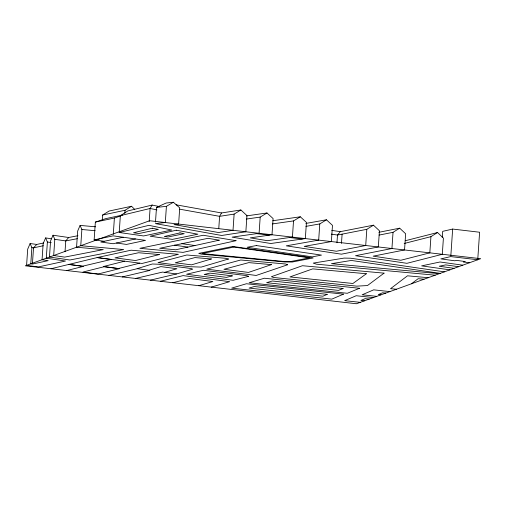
<?xml version="1.0" encoding="UTF-8"?>
<svg xmlns="http://www.w3.org/2000/svg" width="506" height="506" viewBox="0 0 506 506"><rect width="100%" height="100%" fill="white"/><g stroke="black" fill="none" stroke-linecap="round" stroke-linejoin="round"><path stroke-width="0.76" d="M43.661 242.95L36.742 244.449L30.12 243.531L31.878 247.63L30.777 263.822L32.416 264.05L48.178 260.634L42.061 259.73L43.168 243.538L45.61 237.915L51.568 238.794M32.466 263.278L33.523 247.858L36.742 244.449M45.61 237.915L47.387 242.007L46.286 258.199L65.489 261.039L38.197 266.953L26.59 265.34L27.691 249.148L30.12 243.531M77.924 235.714L68.677 237.51L53.016 235.227L54.793 239.325L53.687 255.517L64.66 257.111L103.262 249.622L76.564 247.225L77.671 231.027L80.1 225.41L95.564 226.802M65.027 251.716L65.761 240.919L68.677 237.51M80.1 225.41L81.864 229.509L80.764 245.701L123.666 249.559L69.828 260.002L49.474 257.042L50.581 240.85L53.016 235.227M104.173 241.292L94.141 239.888L95.356 222.096L105.716 218.643L122.471 215.082M102.282 220.42L102.648 215.025L109.125 211.027L131.528 206.265L134.697 209.383M113.287 234.297L114.394 218.048L120.314 216.075M119.214 232.501L148.941 225.341L171.781 230.021L143.577 235.948L119.214 232.501L120.358 215.651L127.841 210.92L152.135 205.063L159.719 206.619M124.843 213.342L125.052 210.262L131.528 206.265M149.2 221.508L150.086 208.485L152.135 205.063M155.487 222.058L156.487 207.409L166.132 203.026L173.394 202.248L179.719 207.871L178.612 224.063L174.013 224.556L218.503 232.532L233.019 230.3L234.126 214.108L240.869 209.984L246.953 215.575L245.853 231.767L221.679 235.48L155.38 223.601L165.31 222.539L166.411 206.347L173.394 202.248M218.763 228.674L219.604 216.334L221.527 212.956L240.869 209.984M300.311 216.796L293.524 220.913L292.424 237.105L267.389 240.685L250.293 237.864L271.994 234.765L273.101 218.573L266.978 212.975L260.192 217.093L259.085 233.285L232.096 237.143L270.805 243.519L305.333 238.585L306.434 222.393L300.311 216.796L272.823 220.724M373.453 225.176L366.812 229.313L365.712 245.505L336.389 251.242L304.182 246.378L331.373 241.571L332.48 225.379L326.465 219.794L319.786 223.924L318.679 240.116L286.269 245.846L341.398 254.176L378.324 246.953L379.43 230.761L373.453 225.176L340.329 231.659L331.753 230.363M336.964 242.76L337.489 235.05L340.329 231.659M341.474 243.399L342.107 234.145M437.5 232.52L430.935 236.663L429.828 252.855L400.809 260.267L373.137 256.169L404.541 249.958L405.648 233.766L399.67 228.181L393.035 232.317L391.935 248.509L355.516 255.72L406.906 263.322L442.301 254.284L443.408 238.092L437.5 232.52L405.287 240.742M442.263 237.643L442.693 231.35L452.655 229.06L479.606 232.235L477.734 259.761L450.776 256.586L440.815 258.882L454.786 260.78L456.564 260.369L465.172 261.539L463.401 261.95L469.429 262.772M450.833 255.802L452.655 229.06M411.441 283.79L418.158 278.692L424.028 279.23M149.004 270.261L160.851 266.611L176.929 268.724L164.659 272.367M150.383 280.141L176.518 273.961L192.704 269.16L191.167 268.534L158.365 264.227L152.287 263.999L137.132 268.667L149.934 270.387L122.294 276.921M198.852 285.694L212.887 281.526L189.68 278.509L172.843 282.715M211.287 287.123L229.673 281.659L183.102 275.606L160.364 281.285M404.199 243.487L430.954 236.656M50.973 268.749L97.133 257.573L131.073 250.204L178.422 254.316L142.034 263.468L97.133 257.573L111.111 259.458L82.377 266.245L68.399 264.366L83.484 266.346L66.748 270.558M124.64 261.185L103.325 266.548L118.41 268.528L139.719 263.164M120.358 215.651L150.086 208.485L156.942 209.889M108.954 275.39L137.316 268.692M135.608 278.445L162.54 272.083L176.518 273.961M43.276 245.739L33.523 247.858L31.878 247.63M102.648 215.025L125.052 210.262M95.356 222.096L114.394 218.048M94.141 239.888L113.18 235.84L145.532 240.382L126.494 244.423L116.462 243.019M123.211 237.251L100.808 242.007L113.097 243.734L135.5 238.971M378.861 232.298L399.67 228.181M379.089 235.081L393.035 232.317M366.812 229.313L337.489 235.05L331.36 234.12M77.342 238.674L65.761 240.919L54.793 239.325M305.833 223.437L326.465 219.794M305.896 226.378L319.786 223.924M234.126 214.108L219.604 216.334L179.719 209.187M246.435 215.91L266.978 212.975M246.308 219.079L260.192 217.093M272.405 223.93L293.524 220.913M156.487 207.409L166.411 206.347M81.864 229.509L95.128 230.698M428.221 277.705L407.501 275.808L390.537 288.686L396.438 289.23M439.366 273.67L331.506 263.677L351.322 260.457L440.201 273.366M435.179 275.188L316.516 264.189L313.233 263.101L344.105 258.092L350.62 258.218L444.407 271.842M389.892 291.601L373.675 289.843L362.138 294.783L376.755 296.364M385.743 293.107L382.599 292.765L378.349 294.587L380.904 294.859M373.39 297.585L356.205 295.725L344.668 300.659L360.253 302.348M369.241 299.09L365.136 298.641L360.886 300.463L364.402 300.842M256.555 233.645L269.312 235.151M289.495 237.523L302.253 239.028M462.769 265.182L440.018 261.988L421.612 265.878L449.891 269.85M458.575 266.706L445.659 264.891L439.246 266.245L454.084 268.332M181.894 243.696L194.93 245.543M174.564 245.208L187.89 247.099M47.387 242.007L51.232 242.576M176.132 204.822L221.527 212.956M366.357 273.746L352.929 283.486L289.957 276.927L312.708 268.876L366.357 273.746M384.054 273.139L367.482 285.548L356.812 286.149L273.43 277.465L271.418 276.7L302.443 265.72L384.054 273.139M327.211 294.359L322.91 296.2L249.034 288.085L254.246 286.535L327.211 294.359M343.447 294.15L331.816 299.141L231.64 288.135L246.403 283.746L343.447 294.15M343.087 288.496L338.457 290.393L266.624 282.69L272.272 281.007L343.087 288.496M359.488 288.287L347.287 293.29L249.142 282.759L264.391 278.23L359.488 288.287M149.618 220.742L25.3 265.808L356.382 303.752L480.7 258.686L149.618 220.742M271.399 264.632L248.471 272.43L223.937 269.306L248.769 262.614L271.399 264.632M287.61 264.764L256.194 275.454L206.752 269.154L240.723 260.002L285.479 263.987L287.61 264.764M211.363 258.964L191.559 264.847L175.253 262.797L194.949 257.573L211.363 258.964M228.434 259.015L201.211 267.098L189.845 266.713L158.049 262.627L186.828 254.992L225.448 258.275L228.434 259.015M232.305 275.878L226.467 277.377L204.171 274.48L209.946 273.12L232.305 275.878M248.585 276.327L233.146 280.292L186.587 274.246L203.361 270.293L246.118 275.561L248.585 276.327M104.23 266.7L82.914 272.057L98 274.037L119.315 268.68L104.23 266.7M159.32 254.55L135.469 260.552L114.982 257.864L138.536 252.747L159.32 254.55M152.376 228.212L133.502 232.76L138.916 233.525L158.359 229.439L152.376 228.212M176.284 230.205L150.118 236.213L172.388 239.395L197.871 234.215L176.284 230.205M179.997 232.899L164.342 236.498L167.916 237.004L184.235 233.69L179.997 232.899M219.231 240.179L175.74 249.781L159.681 248.275L207.979 238.32L219.231 240.179M236.017 240.679L183.039 252.374L139.871 248.32L203.248 235.258L236.017 240.679M232.735 246.46L198.763 253.38L201.451 254.126L284.714 261.963L292.259 262.019L313.239 257.946L232.735 246.46M233.873 247.061L201.945 253.569L284.429 261.539L290.33 261.583L309.52 257.851L233.873 247.061M256.346 245.549L247.099 247.301L312.253 256.865L321.493 255.106L256.346 245.549"/></g></svg>
